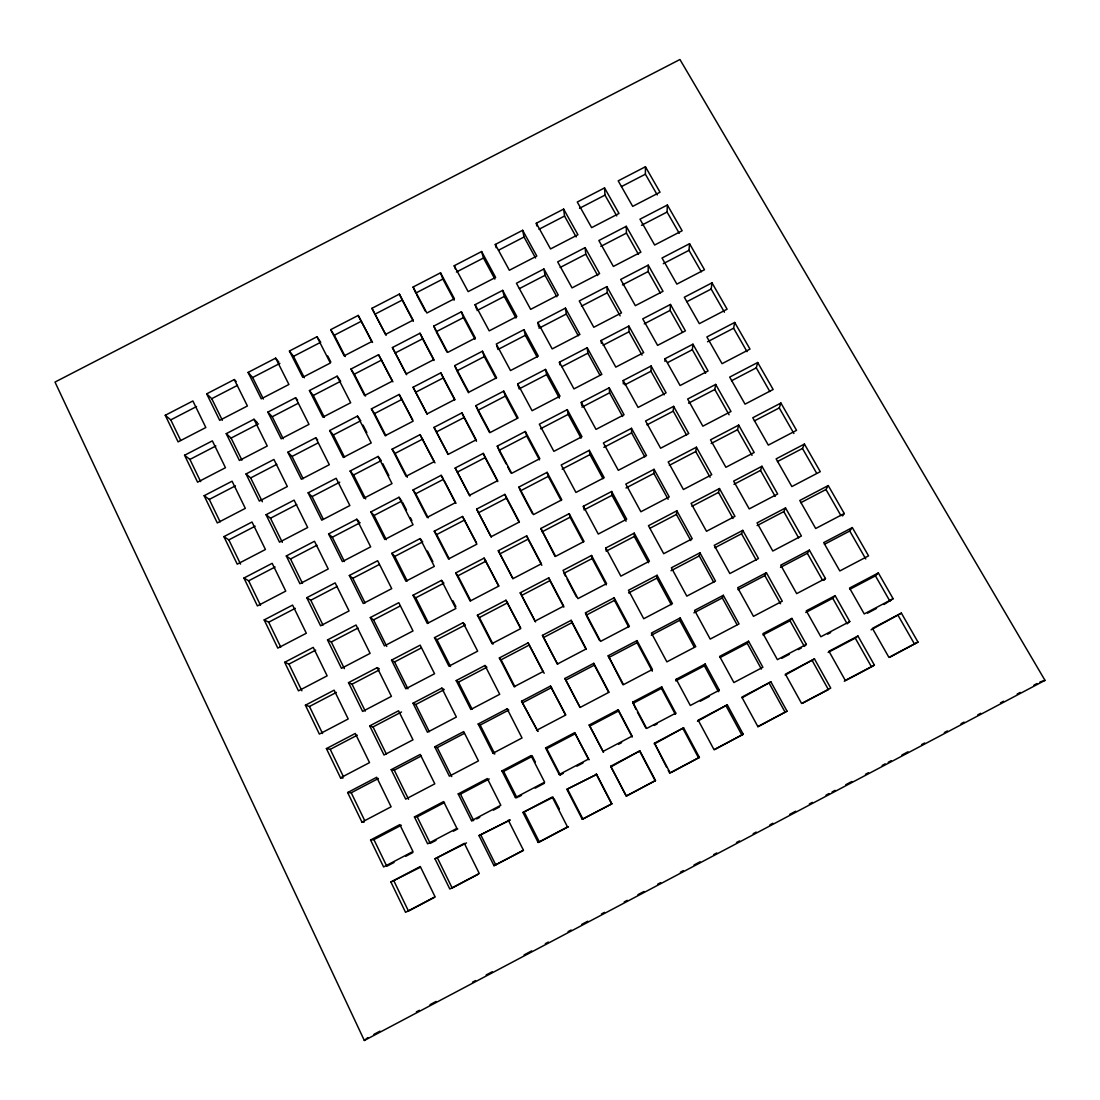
<?xml version="1.0" encoding="UTF-8"?>
<svg xmlns="http://www.w3.org/2000/svg" width="1100" height="1100" viewBox="0 0 1100 1100"><rect width="100%" height="100%" fill="white"/><g stroke="black" fill="none" stroke-linecap="round" stroke-linejoin="round"><path stroke-width="1.5" d="M657.264 194.934L645.384 174.199L645.439 166.76L618.2 180.854L632.692 206.374L660.027 192.211L645.439 166.76M660.33 293.081L648.161 271.535L648.244 265.155L620.661 279.469L635.346 305.676L663.025 291.294L648.244 265.155M664.152 394.859L650.994 371.236L651.118 365.984L623.205 380.518L623.342 383.914M668.112 499.263L653.895 473.413L654.06 469.315L625.804 484.082L640.874 511.761L669.24 496.925L654.06 469.315M679.223 233.269L667.067 212.053L667.37 205.012L639.98 219.202L654.651 245.025L682.138 230.752L667.37 205.012M664.923 361.391L665.06 358.71L692.945 344.204L708.07 370.961L680.089 385.536L665.06 358.71M682.426 332.2L670.106 310.393L670.464 304.452L642.73 318.863L657.594 345.373L685.424 330.894L670.464 304.452M671.275 604.711L656.879 578.132L657.085 575.286L628.457 590.274L643.734 618.736L672.457 603.666L657.085 575.286M686.551 435.05L673.241 411.166L673.626 406.354L645.562 420.984L660.605 448.236L688.779 433.524L673.626 406.354M701.291 271.796L688.985 250.333L689.562 243.705L662.021 258.005L676.857 284.116L704.495 269.748L689.562 243.705M705.609 373.23L692.326 349.718L692.945 344.204M690.814 540.595L676.431 514.429L676.871 510.812L648.45 525.69L663.712 553.699L692.23 538.752L676.871 510.812M724.433 312.207L711.164 289.053L712.003 282.851L684.31 297.248L699.325 323.661L727.114 309.196L712.003 282.851M710.091 477.304L695.736 451.55L696.41 447.205L668.181 461.945L683.416 489.514L711.741 474.705L696.41 447.205M661.732 686.868L675.771 713.144L675.331 714.34L661.471 688.38L661.732 686.868L632.734 702.116L635.896 709.225M729.08 414.769L714.794 389.482L715.688 384.409L687.651 399.039L702.859 426.181L730.991 411.482L715.688 384.409M747.024 351.643L733.604 328.212L734.704 322.451L706.874 336.944L722.054 363.674L749.994 349.099L734.704 322.451M666.683 767.429L654.459 743.188L683.609 727.829L699.394 757.378L671.22 772.516M694.293 647.185L679.717 620.29L680.199 617.939L651.42 633.05L666.875 661.856L695.764 646.663L680.199 617.939M713.79 582.409L699.243 555.926L699.957 552.805L671.385 567.779L686.812 596.131L715.495 581.075L699.957 552.805M733.026 518.471L718.506 492.415L719.455 488.538L691.075 503.388L706.489 531.286L734.965 516.368L719.455 488.538M752.015 455.373L737.523 429.715L738.691 425.109L710.504 439.835L725.89 467.294L754.188 452.499L738.691 425.109M769.862 391.545L756.291 367.84L757.68 362.505L729.685 377.107L745.044 404.154L773.149 389.482L757.68 362.505M705.169 664.015L676.211 679.25L675.785 680.859L704.385 665.816L705.169 664.015L719.359 690.195L718.396 691.68L704.385 665.816M754.366 420.915L779.254 407.921L780.918 403.04L796.565 430.334L768.322 445.115L752.771 417.752L780.918 403.04M733.989 484.303L760.513 470.429L761.97 466.276L777.659 494.01L749.21 508.901L733.631 481.112L761.97 466.276M714.835 547.759L741.537 533.761L742.775 530.365L758.477 558.525L729.836 573.554L714.23 545.325L742.775 530.365M693.921 612.837L722.315 597.933L723.319 595.306L739.049 623.92L710.201 639.086L694.581 610.39L723.319 595.306M777.452 461.56L802.477 448.47L804.444 444.056L820.27 471.68L791.862 486.558L776.133 458.865L804.444 444.056M757.116 525.594L783.791 511.61L785.537 507.953L801.405 536.002L772.791 551.018L757.034 522.885L785.537 507.953M610.692 766.246L626.381 796.166L655.49 780.532L639.884 750.86L610.692 766.246L626.189 795.987L655.49 780.532M654.294 744.013L683.609 727.829M737.99 589.696L764.844 575.589L766.384 572.688L782.279 601.205L753.473 616.344L737.674 587.757L766.384 572.688M800.814 502.686L825.976 489.5L828.245 485.567L844.264 513.507L842.614 515.914M720.17 657.511L747.23 643.28L748.55 641.204L762.891 667.274L733.879 682.55L719.634 656.411L748.55 641.204M780.505 567.366L807.331 553.286L809.38 550.124L825.44 578.518L823.941 580.401M824.45 544.294L849.75 531.011L852.321 527.574L868.546 555.857L839.809 570.955L823.707 542.602L852.321 527.574M790.02 620.771L791.876 618.406L806.355 644.394L804.32 646.429L790.02 620.771L763.001 634.975M697.469 721.27L727.293 704.825L743.242 734.25L714.629 749.622M805.764 612.48L832.755 598.29L835.134 595.664L849.764 621.527L848.059 623.081M849.984 589.229L875.435 575.85L878.336 572.935L893.117 598.716L884.001 604.477M742.088 697.757L770.894 681.849L787.023 711.164L757.9 726.798M785.152 675.084L814.454 658.9L830.734 688.105L801.598 703.477L785.428 674.19L814.454 658.9M364.334 1040.49L1045 680.364L679.938 59.51L55 382.071L364.334 1040.49L367.826 1037.589M855.264 638.138L857.945 635.993L874.39 665.087L871.503 666.889L855.264 638.138L828.149 652.438M871.076 629.819L901.381 613.112L917.991 642.084L890.395 656.92M373.89 1034.371L379.954 1031.168M416.377 1011.89L419.402 1010.295M430.031 1004.671L436.095 1001.468M472.505 982.19L475.544 980.595M486.159 974.971L492.236 971.768M524.095 954.91L531.685 950.895M545.339 943.662L548.364 942.067M568.095 931.631L571.134 930.023M581.749 924.399L587.812 921.195M601.48 913.963L604.505 912.367M624.236 901.931L627.261 900.322M637.89 894.699L643.954 891.495M657.607 884.263L660.646 882.654M680.364 872.231L683.402 870.622M694.018 864.999L700.095 861.795M713.749 854.562L716.787 852.954M736.505 842.531L739.544 840.923M753.197 833.69L756.236 832.095M769.89 824.862L772.915 823.254M789.607 814.426L795.685 811.223M809.339 803.99L812.364 802.395M826.018 795.162L829.056 793.554M832.095 791.959L835.12 790.35M845.749 784.726L851.812 781.523M865.466 774.29L868.505 772.695M882.159 765.463L885.197 763.854M888.223 762.259L891.261 760.65M901.89 755.026L907.954 751.822M921.607 744.59L924.646 742.995M944.364 732.559L947.402 730.95M961.056 723.731L964.095 722.122M977.749 714.89L980.774 713.295M1000.505 702.859L1003.544 701.25M1017.197 694.031L1020.223 692.423M1033.876 685.19L1036.915 683.595M471.543 820.669L500.803 805.269L487.355 778.566L458.205 793.911L471.543 820.669L473.646 820.545L460.46 794.117L458.205 793.911M515.419 797.569L544.638 782.183L531.039 755.604L501.93 770.907L515.419 797.569L516.973 797.734L503.635 771.402L501.93 770.907M559.226 774.496L588.404 759.138L589.05 759.77L574.668 732.655L545.586 747.945L559.226 774.496L560.244 774.95L563.269 773.355M602.979 751.465L632.115 736.12L618.227 709.747L589.188 725.01L603.446 752.194L589.188 725.01M675.771 713.144L646.676 728.461L632.734 702.116M719.359 690.195L690.305 705.485L676.211 679.25M806.355 644.394L777.384 659.643L763.001 633.6L791.876 618.406M849.764 621.527L820.834 636.763L806.3 610.83L835.134 595.664M893.117 598.716L864.229 613.924L849.544 588.074L878.336 572.935M394.047 862.455L386.801 866.264L373.918 839.63L370.576 840.001L383.611 866.965L412.954 851.51L399.809 824.615L370.576 840.001M405.639 856.35L412.871 852.527M436.04 840.345L430.251 843.384L417.216 816.86L414.425 816.929L427.611 843.796L456.913 828.369L443.616 801.584L414.425 816.929M453.393 831.201L457.737 828.919M476.685 818.936L479.724 817.341M493.405 810.136L499.496 806.933M518.485 796.923L521.524 795.327M535.191 788.136L544.308 783.338M576.923 766.164L582.986 762.974M618.599 744.219L621.624 742.624M654.17 725.491L657.195 723.896M700.274 701.223L709.335 696.451M781.729 658.336L789.264 654.362M798.298 649.605L801.309 648.024M827.64 634.15L830.651 632.569M867.487 613.181L876.494 608.438M390.899 882.021L420.296 866.539L435.064 896.789L405.556 912.34L390.899 882.021L420.131 867.378M434.981 858.811L464.337 843.343L479.27 873.469L449.804 889.006L434.981 858.811L466.524 842.93M478.995 835.615L509.96 820.05L478.995 835.615L493.996 865.7L523.435 850.451M522.954 812.46L552.227 797.046L567.504 826.939L568.425 826.732L539.399 842.036L538.12 842.435L522.954 812.46L553.327 797.211M566.857 789.332L596.64 774.386L611.902 803.798L582.918 819.088L582.189 819.184L566.857 789.332L596.64 774.386M727.293 704.825L698.184 720.156L714.024 749.664L743.242 734.25M770.894 681.849L741.826 697.152L757.845 726.55L787.023 711.164M857.945 635.993L828.96 651.269L845.295 680.433L874.39 665.087M901.381 613.112L872.424 628.361L888.938 657.415L917.991 642.084M611.064 766.796L639.884 750.86M493.996 865.7L523.421 850.176L508.31 820.174M538.12 842.435L567.504 826.939M582.189 819.184L611.902 803.798M699.394 757.378L670.134 772.805L654.459 743.188M434.72 897.242L408.485 911.075L394.006 881.141M478.376 874.211L452.183 888.03L437.539 858.206M802.629 703.202L828.383 689.618L812.309 660.77M844.277 681.244L869.99 667.686M326.397 748.605L355.286 733.466L369.531 762.616L340.532 777.838L326.397 748.605L330.234 749.361L357.266 735.185M369.724 725.89L398.571 710.779L412.981 739.819L384.024 755.013L369.724 725.89L373.024 726.935L401.527 711.989M412.995 703.216L441.815 688.119L444.235 689.604L415.772 704.523L412.995 703.216L427.46 732.229L456.376 717.049L441.815 688.119M456.211 680.57L484.976 665.486L486.874 667.246L458.453 682.151L456.211 680.57L470.828 709.459L499.716 694.306L484.976 665.486M528.096 642.881L542.987 671.605L514.14 686.73L499.359 657.951L528.096 642.881L544.184 673.296M542.451 635.36L571.148 620.317L586.204 648.918L557.398 664.043L542.451 635.36L557.645 664.331M585.489 612.81L614.144 597.781L629.365 626.285L600.6 641.369L585.489 612.81L586.163 615.202L614.46 600.366L614.144 597.781M828.245 485.567L799.782 500.486L815.691 528.509L844.264 513.507M499.359 657.951L501.078 659.808L529.457 644.93M543.648 637.491L572 622.627L571.148 620.317M628.609 592.955L656.879 578.132M671.014 570.735L699.243 555.926M347.641 792.536L376.695 777.287L391.105 806.795L361.941 822.126L347.641 792.536L351.23 792.77L378.428 778.484M391.215 769.67L420.228 754.435L434.816 783.832L405.68 799.136L391.215 769.67L394.268 770.165L421.424 755.906M434.734 746.817L463.705 731.596L478.459 760.884L449.364 776.174L434.734 746.817L437.25 747.601L464.365 733.356M478.184 724.006L507.127 708.812L508.764 710.05L480.178 725.065L478.184 724.006L492.993 753.253L494.808 753.954L480.178 725.065M521.579 701.223L537.831 731.335L521.579 701.223L550.481 686.043L565.702 714.766M564.919 678.466L593.78 663.314L609.029 692.257L580.058 707.492L564.919 678.466L580.016 707.245M608.204 655.737L637.024 640.612L652.424 669.446L623.494 684.654L608.204 655.737L622.916 684.695M809.38 550.124L780.725 565.166L796.675 593.629L825.44 578.518M523.05 702.556L551.581 687.569M565.854 680.075L594.357 665.115L593.78 663.314M608.602 657.635L637.065 642.689L637.024 640.612M651.296 635.223L679.717 620.29M492.993 753.253L522.033 737.976L507.127 708.812M536.553 730.345L565.565 715.11L550.481 686.043M373.918 839.63L401.266 825.247M417.216 816.86L444.538 802.491M460.46 794.117L489.252 778.965M503.635 771.402L532.4 756.277L535.384 762.107M545.586 747.945L546.769 748.715L575.479 733.617M589.834 726.069L618.502 710.985L618.227 709.747M632.83 703.45L661.471 688.38M284.666 662.31L313.239 647.377L327.14 675.84L298.471 690.841L284.666 662.31L288.956 664.098L301.895 690.814M327.511 639.925L356.043 625.02L370.109 653.373L341.468 668.346L327.511 639.925L331.293 641.974L344.369 668.594M370.301 617.567L398.791 602.69L413.009 630.933L384.422 645.893L370.301 617.567L373.56 619.891L386.774 646.415M413.022 595.251L441.471 580.388L443.877 583.151L415.759 597.836L413.022 595.251L427.309 623.466L455.868 608.52L441.471 580.388M484.11 558.112L498.658 586.149L470.14 601.067L455.689 572.949L484.11 558.112L498.85 585.929M498.3 550.688L526.68 535.865L541.393 563.791L512.902 578.696L498.3 550.688L512.93 578.572M540.856 528.467L569.195 513.659L584.059 541.475L555.624 556.352L540.856 528.467L555.115 556.518M583.357 506.261L611.655 491.48L626.684 519.186L598.276 534.05L583.357 506.261L583.811 508.695M288.956 664.098L315.7 650.127M331.293 641.974L357.981 628.031M373.56 619.891L400.221 605.962M455.689 572.949L457.916 575.809L485.994 561.138M500.019 553.809L528.055 539.165L526.68 535.865M542.066 531.85L570.061 517.22L569.195 513.659M584.045 509.905L612.013 495.303L611.655 491.48M625.982 488.001L653.895 473.413M669.322 465.355L695.736 451.55M711.136 443.506L737.523 429.715M305.401 705.196L334.139 690.168L348.205 718.974L319.371 734.085L305.401 705.196L309.471 706.475L336.366 692.409M377.19 667.645L391.421 696.341L362.615 711.425L348.494 682.646L377.19 667.645L379.308 668.786M391.518 660.138L420.172 645.15L434.569 673.736L405.804 688.793L391.518 660.138L394.543 661.952L407.921 688.793M434.486 637.656L463.1 622.683L465.245 624.951L436.989 639.746L434.486 637.656L448.938 666.201L477.661 651.159L463.1 622.683M505.973 600.243L520.685 628.623L492.002 643.638L477.4 615.202L505.973 600.243L520.616 627.88M520.245 592.776L548.776 577.844L563.668 606.1L535.026 621.115L520.245 592.776L535.535 621.94M591.539 555.473L563.035 570.377L577.967 598.606L606.581 583.619L591.539 555.473L592.13 558.553L606.21 584.911M605.77 548.02L634.232 533.129L649.44 561.179L620.868 576.139L605.77 548.02L606.196 551.183L634.315 536.47L634.232 533.129M348.494 682.646L352.027 684.2L378.881 670.148M394.543 661.952L421.355 647.928M477.4 615.202L479.366 617.567L507.595 602.786M521.702 595.402L549.89 580.649L548.776 577.844M592.13 558.553L563.984 573.279L565.538 576.221M649.839 528.344L676.431 514.429M691.941 506.316L718.506 492.415M223.905 536.635L252.01 522.019L265.43 549.505L237.229 564.176L223.905 536.635L228.841 539.88L240.556 564.08M266.049 514.731L294.099 500.143L307.684 527.505L279.51 542.163L266.049 514.731L270.476 518.224L282.329 542.341M308.124 492.841L336.146 478.28L349.869 505.546L321.75 520.19L308.124 492.841L312.056 496.609L323.29 519.131M350.144 470.993L378.125 456.445L381.232 460.625L353.581 475.007L350.144 470.993L363.921 498.231L392.013 483.615L378.125 456.445M420.049 434.651L434.087 461.711L406.051 476.314L392.109 449.171L420.049 434.651L434.995 462.866M434.019 427.391L461.931 412.871L476.121 439.835L448.112 454.41L434.019 427.391L448.071 454.176M475.874 405.625L503.745 391.132L518.086 417.986L490.119 432.547L475.874 405.625L477.331 409.2M517.674 383.886L545.504 369.421L560.01 396.165L532.07 410.712L517.674 383.886L519.118 388.919L546.631 374.619L545.504 369.421M559.419 362.189L587.207 347.738L601.865 374.385L573.966 388.905L559.419 362.189L559.9 364.829M601.109 340.505L628.87 326.067L643.665 352.619L615.808 367.125L601.109 340.505L601.342 343.282M228.841 539.88L255.145 526.199M270.476 518.224L296.739 504.57M312.056 496.609L339.749 482.199M392.109 449.171L395.051 453.447L422.661 439.079M436.453 431.915L464.035 417.56L461.931 412.871M503.745 391.132L505.354 396.082L477.812 410.396L489.555 432.589M561.825 366.712L587.84 353.183L587.207 347.738M603.089 345.249L629.007 331.774L628.87 326.067M644.243 323.854L670.106 310.393M686.84 301.702L711.164 289.053M243.925 578.036L272.181 563.324L285.752 591.112L257.4 605.908L243.925 578.036L248.655 580.8L260.507 605.289M286.289 555.967L314.504 541.269L328.24 568.975L299.929 583.729L286.289 555.967L290.51 558.993L302.5 583.399M356.785 519.255L370.672 546.851L342.389 561.591L328.597 533.926L356.785 519.255L359.026 521.565M398.998 497.269L413.05 524.755L384.808 539.481L370.851 511.926L398.998 497.269L400.909 499.757M413.05 489.954L441.155 475.324L443.52 479.297L415.759 493.763L413.05 489.954L427.158 517.399L455.359 502.7L441.155 475.324M455.194 468.009L483.257 453.393L497.626 480.672L469.453 495.357L455.194 468.009L469.934 496.1M497.283 446.091L525.305 431.489L539.825 458.672L511.692 473.33L497.283 446.091L498.41 448.979M567.298 409.626L539.316 424.201L553.877 451.344L581.969 436.7L567.298 409.626L568.164 414.384L581.061 438.171M581.281 402.339L609.235 387.791L624.058 414.755L596.007 429.385L581.281 402.339L581.749 405.57M248.655 580.8L275.096 567.023M290.51 558.993L316.924 545.243M328.597 533.926L332.31 537.226L360.154 522.72M370.851 511.926L374.069 515.474L401.871 500.995M457.394 472.079L485.127 457.627L483.257 453.393M525.305 431.489L526.68 435.985L498.987 450.409L506.11 463.884M540.513 428.78L568.164 414.384M581.982 407.179L609.606 392.796L609.235 387.791M624.855 384.849L650.994 371.236M667.673 362.546L692.326 349.718M707.534 341.784L733.604 328.212M264.179 619.919L292.586 605.096L306.322 633.229L277.805 648.12L264.179 619.919L268.689 622.201L280.761 647.144M306.776 597.699L335.156 582.904L349.058 610.926L320.581 625.79L306.776 597.699L310.778 600.243L322.988 625.089M349.332 575.506L377.658 560.725L391.724 588.638L363.275 603.487L349.332 575.506L352.811 578.311L365.076 602.91M420.118 538.587L434.321 566.39L405.928 581.226L391.82 553.341L420.118 538.587L421.864 540.746M462.509 516.477L476.877 544.17L448.511 558.979L434.252 531.204L462.509 516.477L476.479 542.809M476.63 509.107L504.845 494.381L519.379 521.991L491.054 536.773L476.63 509.107L491.26 537.02M518.939 487.039L547.126 472.34L561.811 499.826L533.527 514.594L518.939 487.039L520.396 490.889L548.24 476.369L547.126 472.34M589.352 450.312L561.206 464.984L575.946 492.442L604.189 477.703L589.352 450.312L589.957 454.603L603.006 478.679M631.51 428.312L603.405 442.97L618.31 470.332L646.511 455.592L631.51 428.312L631.62 432.864L644.806 456.844M268.689 622.201L295.281 608.327M310.778 600.243L337.329 586.396M352.811 578.311L379.335 564.479M391.82 553.341L394.79 556.421L422.744 541.832M434.252 531.204L436.714 534.545L464.64 519.984M478.582 512.71L506.467 498.163L504.845 494.381M562.155 469.109L589.957 454.603M603.859 447.356L631.62 432.864M646.965 424.875L673.241 411.166M688.545 403.178L714.794 389.482M731.541 380.751L756.291 367.84M184.566 455.263L212.355 440.866L225.472 467.706L197.587 482.185L184.566 455.263L189.915 459.429L200.64 481.607M253.99 419.279L267.259 446.022L239.415 460.474L226.242 433.661L253.99 419.279L257.386 422.716M295.584 397.732L308.99 424.366L281.174 438.804L267.864 412.101L295.584 397.732L297.591 400.139M309.43 390.555L337.109 376.2L340.656 381.274L313.294 395.464L309.43 390.555L322.891 417.161L350.68 402.751L337.109 376.2M378.579 354.709L392.301 381.15L364.554 395.546L350.941 369.036L378.579 354.709L392.947 381.824M392.397 347.545L419.994 333.231L433.868 359.576L406.161 373.959L392.397 347.545L406.643 374.715M433.785 326.081L461.368 311.795L475.379 338.044L447.714 352.399L433.785 326.081L435.6 330.33M475.131 304.659L502.672 290.386L516.835 316.525L489.211 330.866L475.131 304.659L476.589 309.072M543.923 268.991L516.436 283.25L530.654 309.361L558.25 295.034L543.923 268.991L545.05 275.303L556.848 296.766M585.131 247.637L557.673 261.869L572.041 287.884L599.596 273.584L585.131 247.637L585.777 254.196L597.699 275.577M626.271 226.311L598.854 240.529L613.374 266.434L640.888 252.161L626.271 226.311L626.45 233.104L638.481 254.416M189.915 459.429L215.847 445.981M226.242 433.661L231.096 438.075L258.514 423.857M267.864 412.101L272.222 416.749L298.086 403.342M350.941 369.036L354.324 374.192L381.645 360.03M395.285 352.949L422.579 338.8L419.994 333.231M461.368 311.795L463.457 317.611L436.205 331.732L446.916 351.972M477.07 310.558L504.281 296.436L502.672 290.386M519.393 288.613L545.05 275.303M560.148 267.479L585.777 254.196M600.848 246.373L626.45 233.104M641.493 225.308L667.067 212.053M204.133 495.715L232.072 481.209L245.327 508.365L217.291 522.94L204.133 495.715L209.275 499.428L220.124 521.854M246.029 473.962L273.928 459.47L287.347 486.53L259.339 501.078L246.029 473.962L250.676 477.922L262.391 501.765M315.741 437.772L329.312 464.723L301.345 479.256L287.87 452.237L315.741 437.772L317.653 439.959M357.5 416.089L371.223 442.942L343.296 457.462L329.67 430.54L357.5 416.089L359.989 419.567M399.19 394.446L413.078 421.19L385.179 435.696L371.401 408.87L399.19 394.446L412.706 419.897M413.078 387.241L440.839 372.831L454.877 399.479L427.006 413.944L413.078 387.241L427.24 414.219M454.712 365.626L482.433 351.23L496.609 377.781L468.793 392.232L454.712 365.626L456.349 369.545M523.971 329.67L496.279 344.039L510.51 370.562L538.299 356.111L523.971 329.67L525.332 335.308L537.144 357.101M537.804 322.493L565.441 308.137L579.934 334.482L552.186 348.906L537.804 322.493L538.697 326.782M606.87 286.632L579.26 300.96L593.794 327.278L621.5 312.881L606.87 286.632L607.269 292.765L620.125 315.837M209.275 499.428L235.428 485.842M250.676 477.922L276.801 464.351M287.87 452.237L292.022 456.445L318.12 442.901M329.67 430.54L333.327 435.009L360.828 420.723M371.401 408.87L374.564 413.586L402.036 399.328M415.759 392.205L443.19 377.96L440.839 372.831M482.433 351.23L484.289 356.62L456.899 370.837L468.49 392.783M525.332 335.308L497.97 349.511L496.705 345.414M539 328.212L566.321 314.022L565.441 308.137M581.501 306.144L607.269 292.765M622.421 284.9L648.161 271.535M663.286 263.67L688.985 250.333M165.248 415.291L192.885 400.978L205.837 427.515L178.104 441.884L165.248 415.291L170.775 419.884L180.675 440.357M234.286 379.555L247.404 405.982L219.697 420.337L206.69 393.841L234.286 379.555L236.184 381.562M275.646 358.146L288.915 384.478L261.25 398.819L248.077 372.419L275.646 358.146L278.822 362.092M289.424 351.024L316.951 336.765L320.705 342.279L293.507 356.359L289.424 351.024L302.734 377.328L330.357 363.014L316.951 336.765M358.201 315.425L371.759 341.564L344.163 355.85L330.701 329.656L358.201 315.425L372.529 342.457M371.938 308.316L399.396 294.099L413.105 320.141L385.55 334.414L371.938 308.316L386.141 335.404M413.119 287.004L440.536 272.814L454.396 298.746L426.869 313.005L413.119 287.004L415.759 293.067L442.86 279.043L440.536 272.814M454.231 265.719L481.621 251.542L495.632 277.393L468.146 291.624L454.231 265.719L455.317 268.868M495.303 244.461L522.651 230.299L536.814 256.053L509.355 270.27L495.303 244.461L496.141 247.734M536.319 223.231L563.64 209.096L577.94 234.74L550.523 248.944L536.319 223.231L536.8 225.954M604.56 187.907L577.28 202.029L591.635 227.645L619.011 213.469L604.56 187.907L604.986 195.113L616.743 215.93M170.775 419.884L196.57 406.533M206.69 393.841L211.736 398.681L237.504 385.344M248.077 372.419L252.643 377.506L279.895 363.399M330.701 329.656L334.304 335.239L361.474 321.173M375.059 314.146L402.188 300.094L399.396 294.099M456.404 272.03L483.464 258.019L481.621 251.542M498.493 250.236L524.026 237.022L522.651 230.299M539.027 229.254L564.534 216.054L563.64 209.096M579.521 208.299L604.986 195.113M621.445 186.587L645.384 174.199M1039.954 681.986L1045 680.364M361.941 822.126L364.224 822.03M340.532 777.838L342.98 778.099M531.039 755.604L532.4 756.277M779.254 407.921L793.884 433.482M802.477 448.47L816.461 472.89M825.976 489.5L840.964 515.666M849.75 531.011L865.755 558.965M875.435 575.85L890.01 601.315M898.164 615.546L914.567 644.174M760.513 470.429L775.184 496.389M783.791 511.61L798.628 537.886M807.331 553.286L822.346 579.879M832.755 598.29L847.192 623.865M651.118 365.984L666.091 392.837L638.082 407.44L623.205 380.518M564.534 216.054L576.166 236.954M629.007 331.774L642.015 355.121M741.537 533.761L756.236 560.134M764.844 575.589L780.546 603.763M524.026 237.022L535.549 258.005M566.321 314.022L578.256 335.734M587.84 353.183L599.913 375.141M609.606 392.796L622.627 416.501M722.315 597.933L737.027 624.717M747.23 643.28L761.379 669.048M769.299 683.43L785.207 712.401M483.464 258.019L494.876 279.07M504.281 296.436L515.955 317.996M546.631 374.619L559.364 398.131M612.013 495.303L626.065 521.249M634.315 536.47L648.533 562.732M726.22 706.131L741.964 735.199M442.86 279.043L454.149 300.176M463.457 317.611L475.007 339.24M484.289 356.62L495.976 378.496M505.354 396.082L517.179 418.206M526.68 435.985L539.426 459.869M548.24 476.369L561.151 500.527M570.061 517.22L583.192 541.819M614.46 600.366L628.705 627.041M637.065 642.689L652.286 671.179M683.086 728.846L698.665 758.037M416.556 294.58L425.356 311.231M507.691 466.881L510.854 472.862M521.194 492.401L532.414 513.604M567.091 579.15L576.4 596.777M586.946 616.688L599.514 640.461M637.423 712.126L645.837 728.035M668.223 770.344L669.776 773.273M402.188 300.094L413.366 321.31M422.579 338.8L434.005 360.511M443.19 377.96L454.754 399.919M464.035 417.56L476.506 441.265M485.127 457.627L497.75 481.607M506.467 498.163L519.227 522.418M528.055 539.165L541.819 565.317M549.89 580.649L563.819 607.118M572 622.627L586.094 649.413M594.357 665.115L608.616 692.202M618.502 710.985L632.225 737.041M639.884 751.602L655.311 780.904M444.304 480.81L456.005 503.36M574.668 732.655L588.404 759.138M596.09 773.933L611.531 803.715M334.304 335.239L345.276 356.579M354.324 374.192L365.544 396.041M374.564 413.586L385.921 435.696M395.051 453.447L407.303 477.29M415.759 493.763L428.161 517.88M436.714 534.545L449.254 558.951M457.916 575.809L470.69 600.669M479.366 617.567L493.047 644.188M501.078 659.808L514.924 686.757M546.769 748.715L560.244 774.95M567.765 789.594L582.918 819.088M327.731 356.015L330.853 362.12M363.082 425.15L366.864 432.534M382.759 463.609L388.864 475.558M402.641 502.507L406.505 510.056M410.355 517.605L411.909 520.616M427.433 551.004L432.905 561.688M452.856 600.71L455.854 606.567M554.084 798.683L559.364 809.023M293.507 356.359L304.356 377.781M313.294 395.464L324.404 417.381M333.327 435.009L344.548 457.188M353.581 475.007L365.695 498.946M374.069 515.474L386.32 539.688M394.79 556.421L407.192 580.91M415.759 597.836L428.395 622.793M436.989 639.746L450.519 666.476M458.453 682.151L472.147 709.197M524.411 812.433L539.399 842.036M252.643 377.506L263.381 399.011M272.222 416.749L283.209 438.763M292.022 456.445L303.132 478.72M332.31 537.226L344.438 561.523M415.772 704.523L429.316 731.679M437.25 747.601L451.729 776.6M481.002 835.312L495.825 865.013M211.736 398.681L222.351 420.269M231.096 438.075L241.945 460.171M352.027 684.2L365.269 711.136M373.024 726.935L386.416 754.188M394.268 770.165L408.581 799.274M309.471 706.475L322.561 733.508M330.234 749.361L343.461 776.724M351.23 792.77L364.636 820.449"/></g></svg>
